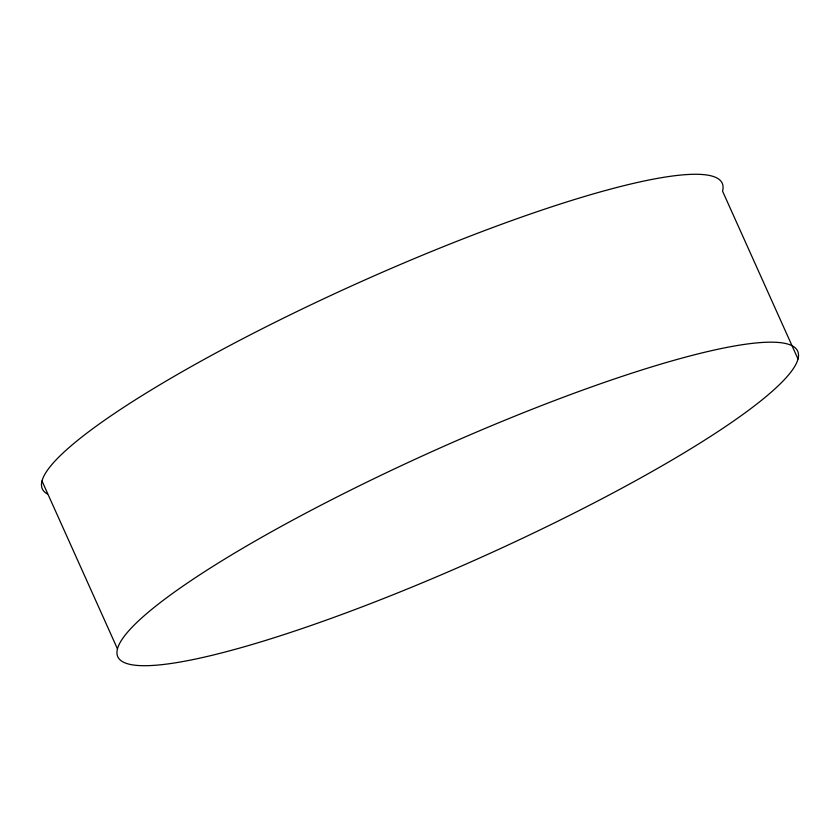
<?xml version="1.0" encoding="UTF-8"?>
<svg xmlns="http://www.w3.org/2000/svg" width="840" height="840" viewBox="0 0 840 840"><rect width="100%" height="100%" fill="white"/><g stroke="black" fill="none" stroke-linecap="round" stroke-linejoin="round"><path stroke-width="1.26" d="M798 359.026A372.719 58.307 -24.2 0 0 303.954 514.122A372.719 58.307 -24.2 0 0 271.226 638.673A372.719 58.307 -24.2 0 0 798 359.026L722.547 191.142A372.719 58.307 -24.2 0 0 360.266 282.019A372.719 58.307 -24.2 0 0 47.271 493.92M42 480.974L117.453 648.858"/></g></svg>
